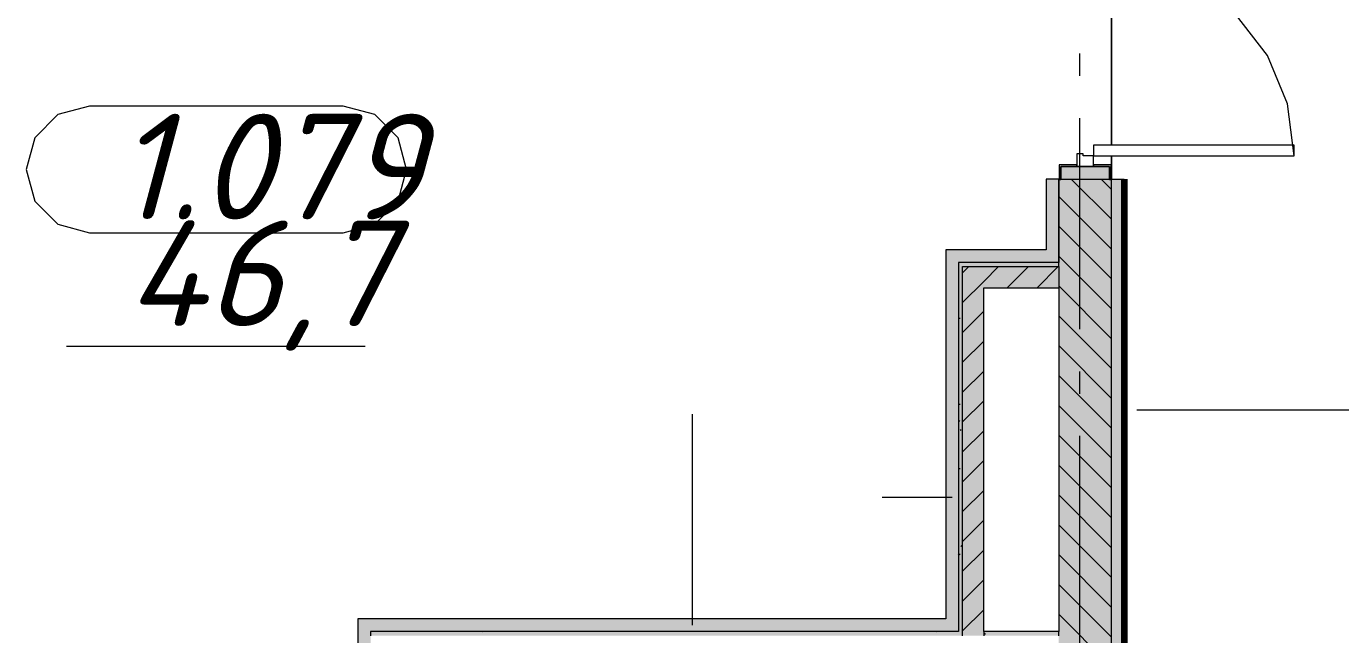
# Model space of a CAD drawing. Header units: millimetres. Extents: x -537608 to 253996, y -217170 to 186033.
# Drawn here: x -365314 to -359092, y -170838 to -167956 of the extents above; entities that cross this region are included whole.
import ezdxf

# ---------------------------------------------------------------- set-up
doc = ezdxf.new("R2010")
doc.units = ezdxf.units.MM
doc.layers.add('16) Лак 1.6м', color=160, linetype='Continuous', lineweight=90)
doc.layers.add('PDF _Геометрия', color=7, linetype='Continuous')
doc.layers.add('PDF _Текст', color=7, linetype='Continuous')
doc.layers.add('PDF _Сплошная заливка', color=7, linetype='Continuous', true_color=0xffffff)
doc.styles.add('PDF ISOCPEUR Italic', font='isocpeui.ttf')

msp = doc.modelspace()

# ---------------------------------------------------------------- hatches: boundary and pattern name
at = {"layer": 'PDF _Сплошная заливка', "transparency": 33554559}
h = msp.add_hatch(color=256, dxfattribs=at)
h.paths.add_polyline_path([(-360176.2013, -174524.6428), (-360176.2013, -171849.9895), (-360426.2024, -171849.9895), (-360426.2024, -174349.6432), (-360301.2018, -174349.6432), (-360301.2018, -174524.6428)], flags=0)
h.paths.add_polyline_path([(-360176.2013, -171349.9897), (-360178.1992, -168681.6407), (-360426.2024, -168681.6407), (-360426.2024, -171349.9897)], flags=0)
h.paths.add_polyline_path([(-360356.2055, -166919.6403), (-360176.2013, -166917.6403), (-360176.2013, -166349.6391), (-360426.2024, -166349.6391), (-360424.2044, -166917.6403), (-360416.204, -166919.6403)], flags=0)
h.paths.add_polyline_path([(-360426.2024, -165849.6392), (-360176.2013, -165849.6392), (-360179.7665, -164778.4008), (-360426.2024, -164778.4008), (-360426.2024, -165392.9318)], flags=0)
h.paths.add_polyline_path([(-360416.204, -163016.4003), (-360176.2013, -163014.3997), (-360176.2013, -162849.6375), (-360426.2024, -162849.6375), (-360424.2044, -163014.3997), (-360416.204, -163014.3997)], flags=0)
at = {"layer": 'PDF _Сплошная заливка', "true_color": 0x56bc34, "transparency": 33554559}
h = msp.add_hatch(color=85, dxfattribs=at)
h.paths.add_polyline_path([(-360176.2013, -174499.6427), (-360116.2027, -174499.6427), (-360116.2027, -168679.6406), (-360176.2013, -168679.6406), (-360176.2013, -173951.8175)], flags=0)
h.paths.add_polyline_path([(-360176.2013, -166919.6403), (-360116.2027, -166919.6403), (-360116.2027, -164776.4007), (-360176.2013, -164776.4007), (-360176.2013, -166819.4128)], flags=0)
h.paths.add_polyline_path([(-360176.2013, -163016.4003), (-360116.2027, -163016.4003), (-360116.2027, -162849.6375), (-360176.2013, -162849.6375)], flags=0)
h = msp.add_hatch(color=85, dxfattribs=at)
h.paths.add_polyline_path([(-360426.2024, -169074.6404), (-360426.2024, -168679.6406), (-360486.2009, -168679.6406), (-360486.2009, -169074.6404)], flags=0)
h.paths.add_polyline_path([(-360486.2009, -166919.6403), (-360426.2024, -166919.6403), (-360426.2024, -166409.6395), (-360486.2009, -166409.6395), (-360486.2009, -166819.4128)], flags=0)
for points in [[(-360901.2044, -169074.6404), (-360486.2009, -169074.6404), (-360486.2009, -169014.6408), (-360961.203, -169014.6408), (-360961.203, -169074.6404), (-360906.9313, -169074.6404)], [(-360961.203, -170822.8796), (-360961.203, -170762.88), (-363744.009, -170762.88), (-363744.009, -170822.8796), (-361750.2006, -170822.8796)], [(-363744.009, -174289.6424), (-363684.0104, -174289.6424), (-363684.0104, -170822.8796), (-363744.009, -170822.8796), (-363744.009, -173951.8175)]]:
    msp.add_hatch(color=85, dxfattribs=at).paths.add_polyline_path(points)
at = {"layer": 'PDF _Сплошная заливка', "transparency": 33554559}
for points in [[(-360901.2044, -170822.8796), (-360881.1992, -170822.8796), (-360881.1992, -169074.6404), (-360901.2044, -169074.6404), (-360901.2044, -169672.3748)], [(-360426.2024, -169094.64), (-360426.2024, -169074.6404), (-360881.1992, -169074.6404), (-360881.1992, -169094.64), (-360781.1988, -169094.64)], [(-360881.1992, -170842.8792), (-360781.1988, -170842.8792), (-360781.1988, -169094.64), (-360881.1992, -169094.64), (-360881.1992, -170822.8796)]]:
    msp.add_hatch(color=256, dxfattribs=at).paths.add_polyline_path(points)
h = msp.add_hatch(color=256, dxfattribs=at)
h.paths.add_polyline_path([(-360781.1988, -170842.8792), (-360426.2024, -170842.8792), (-360426.2024, -170822.8796), (-360781.1988, -170822.8796)], flags=0)
h.paths.add_polyline_path([(-360881.1992, -170842.8792), (-360881.1992, -170822.8796), (-363684.0104, -170822.8796), (-363684.0104, -170842.8792), (-361750.2006, -170842.8792)], flags=0)

# ---------------------------------------------------------------- linework, layer by layer
at = {"layer": '16) Лак 1.6м'}
msp.add_line((-360116.2027, -168679.6406), (-360116.2027, -174439.6431), dxfattribs=at)
at = {"layer": 'PDF _Геометрия', "color": 9, "lineweight": 9, "true_color": 0xc0c0c0}
for p, q in [((-360176.2013, -167079.6404), (-360176.2013, -168519.6405)), ((-360176.2013, -168519.6405), (-360176.2013, -167079.6404)), ((-360176.2013, -168569.64), (-360176.2013, -168679.6406)), ((-360176.2013, -168679.6406), (-360176.2013, -168569.64))]:
    msp.add_line(p, q, dxfattribs=at)
at = {"layer": 'PDF _Геометрия', "lineweight": 9}
for p, q in [((-359438.4784, -168094.6402), (-359589.4522, -167897.8888)), ((-359343.5675, -168323.7618), (-359438.4784, -168094.6402)), ((-359311.2043, -168569.64), (-359343.5675, -168323.7618)), ((-360311.2001, -168559.6406), (-360341.2037, -168559.6406)), ((-360341.2037, -168559.6406), (-360341.2037, -168619.6402)), ((-360311.2001, -168569.64), (-360311.2001, -168559.6406)), ((-359311.2043, -168519.6405), (-360261.1999, -168519.6405)), ((-360261.1999, -168519.6405), (-360261.1999, -168569.64)), ((-359311.2043, -168569.64), (-359311.2043, -168519.6405)), ((-360341.2037, -168611.6407), (-360424.2044, -168611.6407)), ((-360424.2044, -168611.6407), (-360424.2044, -168681.6407)), ((-360416.204, -168681.6407), (-360416.204, -168619.6402)), ((-360416.204, -168619.6402), (-360341.2037, -168619.6402)), ((-360416.204, -168619.6402), (-360416.204, -168679.6406)), ((-360186.1996, -168619.6402), (-360416.204, -168619.6402)), ((-360341.2037, -168619.6402), (-360341.2037, -168611.6407)), ((-360341.2037, -168619.6402), (-360261.1999, -168619.6402)), ((-360261.1999, -168569.64), (-360311.2001, -168569.64)), ((-360261.1999, -168569.64), (-359311.2043, -168569.64)), ((-360261.1999, -168619.6402), (-360261.1999, -168569.64)), ((-360178.1992, -168611.6407), (-360261.1999, -168611.6407)), ((-360261.1999, -168611.6407), (-360261.1999, -168619.6402)), ((-360261.1999, -168619.6402), (-360186.1996, -168619.6402)), ((-360186.1996, -168619.6402), (-360186.1996, -168681.6407)), ((-360186.1996, -168679.6406), (-360186.1996, -168619.6402)), ((-360178.1992, -168681.6407), (-360178.1992, -168611.6407)), ((-360426.2024, -168679.6406), (-360486.2009, -168679.6406)), ((-360486.2009, -168679.6406), (-360486.2009, -169014.6408)), ((-360426.2024, -169074.6404), (-360426.2024, -168679.6406)), ((-360426.2024, -168679.6406), (-360426.2024, -169074.6404)), ((-360424.2044, -168681.6407), (-360416.204, -168681.6407)), ((-360416.204, -168679.6406), (-360186.1996, -168679.6406)), ((-360176.2013, -168870.2141), (-360366.7722, -168679.6406)), ((-360176.2013, -168728.7914), (-360225.3489, -168679.6406)), ((-360186.1996, -168681.6407), (-360178.1992, -168681.6407)), ((-360176.2013, -171349.9897), (-360176.2013, -168679.6406)), ((-360176.2013, -168679.6406), (-360116.2027, -168679.6406)), ((-360176.2013, -171349.9897), (-360176.2013, -168679.6406)), ((-360176.2013, -169011.6354), (-360426.2024, -168761.6351)), ((-360176.2013, -169153.056), (-360426.2024, -168903.0564)), ((-360486.2009, -169014.6408), (-360961.203, -169014.6408)), ((-360961.203, -169014.6408), (-360961.203, -169074.6404)), ((-360176.2013, -169294.4773), (-360426.2024, -169044.4777)), ((-360961.203, -169074.6404), (-360961.203, -170762.88)), ((-360881.1992, -169074.6404), (-360901.2044, -169074.6404)), ((-360901.2044, -169074.6404), (-360901.2044, -170822.8796)), ((-360486.2009, -169074.6404), (-360901.2044, -169074.6404)), ((-360901.2044, -169074.6404), (-360901.2044, -170822.8796)), ((-360781.1988, -169074.6404), (-360881.1992, -169074.6404)), ((-360881.1992, -169123.2368), (-360852.608, -169094.64)), ((-360881.1992, -170822.8796), (-360881.1992, -169094.64)), ((-360881.1992, -169094.64), (-360781.1988, -169094.64)), ((-360426.2024, -169074.6404), (-360781.1988, -169074.6404)), ((-360781.1988, -169164.6583), (-360711.1847, -169094.64)), ((-360781.1988, -169094.64), (-360426.2024, -169094.64)), ((-360669.7618, -169194.6405), (-360569.7614, -169094.64)), ((-360528.3385, -169194.6405), (-360428.3381, -169094.64)), ((-360426.2024, -169074.6404), (-360486.2009, -169074.6404)), ((-360426.2024, -169094.64), (-360426.2024, -169074.6404)), ((-360426.2024, -169094.64), (-360426.2024, -169194.6405)), ((-360881.1992, -169264.6581), (-360781.1988, -169164.6583)), ((-360781.1988, -170822.8796), (-360781.1988, -169194.6405)), ((-360781.1988, -169194.6405), (-360426.2024, -169194.6405)), ((-360176.2013, -169435.8999), (-360426.2024, -169185.8996)), ((-360426.2024, -169194.6405), (-360426.2024, -170822.8796)), ((-360881.1992, -169406.0792), (-360781.1988, -169306.0796)), ((-360176.2013, -169577.3205), (-360426.2024, -169327.3209)), ((-360881.1992, -169547.5013), (-360781.1988, -169447.5008)), ((-360176.2013, -169718.7417), (-360426.2024, -169468.7421)), ((-360881.1992, -169688.9224), (-360781.1988, -169588.9219)), ((-360176.2013, -169860.1631), (-360426.2024, -169610.1628)), ((-360881.1992, -169830.3438), (-360781.1988, -169730.3442)), ((-362160.5711, -170792.879), (-362160.5711, -169792.8792)), ((-360176.2013, -170001.585), (-360426.2024, -169751.5855)), ((-358978.4178, -169774.4994), (-360056.2042, -169774.4994)), ((-360881.1992, -169971.7657), (-360781.1988, -169871.7653)), ((-360176.2013, -170143.0061), (-360426.2024, -169893.0066)), ((-360881.1992, -170113.1869), (-360781.1988, -170013.1867)), ((-360176.2013, -170284.4275), (-360426.2024, -170034.4273)), ((-360881.1992, -170254.6083), (-360781.1988, -170154.6079)), ((-360176.2013, -170425.8486), (-360426.2024, -170175.8484)), ((-360931.1994, -170188.6719), (-361261.9277, -170188.6719)), ((-360881.1992, -170396.0289), (-360781.1988, -170296.0298)), ((-360176.2013, -170567.2709), (-360426.2024, -170317.2711)), ((-360881.1992, -170537.4514), (-360781.1988, -170437.4513)), ((-360176.2013, -170708.692), (-360426.2024, -170458.6917)), ((-360881.1992, -170678.8728), (-360781.1988, -170578.8724)), ((-360176.2013, -170850.1132), (-360426.2024, -170600.1128)), ((-360881.1992, -170820.2934), (-360781.1988, -170720.2929)), ((-360961.203, -170762.88), (-363744.009, -170762.88)), ((-363744.009, -170762.88), (-363744.009, -170822.8796)), ((-360176.2013, -170991.5346), (-360426.2024, -170741.5343)), ((-363744.009, -170822.8796), (-363744.009, -174289.6424)), ((-360961.203, -170822.8796), (-363684.0104, -170822.8796)), ((-363684.0104, -170822.8796), (-363684.0104, -170842.8792)), ((-360961.203, -170822.8796), (-363684.0104, -170822.8796)), ((-363684.0104, -170822.8796), (-363684.0104, -170842.8792)), ((-360901.2044, -170822.8796), (-360961.203, -170822.8796)), ((-360901.2044, -170822.8796), (-360961.203, -170822.8796)), ((-360881.1992, -170842.8792), (-360881.1992, -170822.8796)), ((-360426.2024, -170822.8796), (-360781.1988, -170822.8796)), ((-360781.1988, -170822.8796), (-360781.1988, -170842.8792)), ((-360426.2024, -170842.8792), (-360426.2024, -170822.8796))]:
    msp.add_line(p, q, dxfattribs=at)
at = {"layer": 'PDF _Геометрия', "color": 253, "lineweight": 9, "true_color": 0xaaaaaa}
for p, q in [((-360326.2019, -168190.8966), (-360326.2019, -168085.064)), ((-365163.831, -168373.9039), (-365273.6403, -168483.7111)), ((-365013.8303, -168333.7119), (-365163.831, -168373.9039)), ((-363813.825, -168333.7119), (-365013.8303, -168333.7119)), ((-363663.8243, -168373.9039), (-363813.825, -168333.7119)), ((-363554.0237, -168483.7111), (-363663.8243, -168373.9039)), ((-360326.2019, -169390.8974), (-360326.2019, -168390.8975)), ((-365273.6403, -168483.7111), (-365313.8316, -168633.7111)), ((-363513.8323, -168633.7111), (-363554.0237, -168483.7111)), ((-365313.8316, -168633.7111), (-365273.6403, -168783.7117)), ((-363554.0237, -168783.7117), (-363513.8323, -168633.7111)), ((-365273.6403, -168783.7117), (-365163.831, -168893.519)), ((-363663.8243, -168893.519), (-363554.0237, -168783.7117)), ((-365163.831, -168893.519), (-365013.8303, -168933.7108)), ((-365013.8303, -168933.7108), (-363813.825, -168933.7108)), ((-363813.825, -168933.7108), (-363663.8243, -168893.519)), ((-365122.8646, -169471.7461), (-363709.9579, -169471.7461)), ((-360326.2019, -169696.7315), (-360326.2019, -169590.8973)), ((-360326.2019, -170896.7314), (-360326.2019, -169896.731))]:
    msp.add_line(p, q, dxfattribs=at)
at = {"layer": 'PDF _Геометрия', "color": 8, "lineweight": 9, "true_color": 0x787878}
for p, q in [((-360525.8928, -169075.7127), (-360526.5128, -169074.6404)), ((-360881.1992, -169273.1076), (-360881.1992, -169273.1048)), ((-360899.4046, -169339.0826), (-360892.696, -169339.0826)), ((-360899.4046, -169745.483), (-360892.696, -169745.483)), ((-360895.9426, -169823.3849), (-360899.3013, -169829.1931)), ((-360887.8131, -169871.2532), (-360891.1631, -169865.4464)), ((-360899.4046, -170050.2829), (-360892.696, -170050.2829)), ((-360885.9788, -170415.7266), (-360889.3373, -170421.5334)), ((-360897.7769, -170463.594), (-360901.1356, -170457.7867)), ((-360899.4046, -170456.6833), (-360892.696, -170456.6833)), ((-363151.9292, -170826.4888), (-363154.0133, -170822.8796)), ((-361003.7367, -170822.8796), (-361004.5463, -170824.2863)), ((-360774.4126, -170832.091), (-360777.7713, -170837.8987))]:
    msp.add_line(p, q, dxfattribs=at)
at = {"layer": 'PDF _Сплошная заливка', "color": 7, "lineweight": 35, "true_color": 0xf4f4f4, "transparency": 33554559}
msp.add_solid([(-360416.204, -168679.6406), (-360186.1996, -168679.6406), (-360416.204, -168619.6402), (-360186.1996, -168619.6402)], dxfattribs=at)
at = {"layer": 'PDF _Сплошная заливка', "color": 85, "lineweight": 35, "true_color": 0x56bc34, "transparency": 33554559}
msp.add_solid([(-360901.2044, -170822.8796), (-360901.2044, -169074.6404), (-360961.203, -170822.8796), (-360961.203, -169074.6404)], dxfattribs=at)
at = {"layer": 'PDF _Сплошная заливка', "lineweight": 35, "transparency": 33554559}
msp.add_solid([(-360426.2024, -169194.6405), (-360426.2024, -169094.64), (-360781.1988, -169194.6405), (-360781.1988, -169094.64)], dxfattribs=at)

# ---------------------------------------------------------------- texts
at = {"layer": 'PDF _Текст', "char_height": 500, "attachment_point": 4, "style": 'PDF ISOCPEUR Italic'}
for s, insert in [('1.079', (-364895.1594, -168620.4207)), ('46,7', (-364842.1623, -169184.371))]:
    msp.add_mtext(s, dxfattribs=dict(at, insert=insert))

doc.saveas('drawing.dxf')
